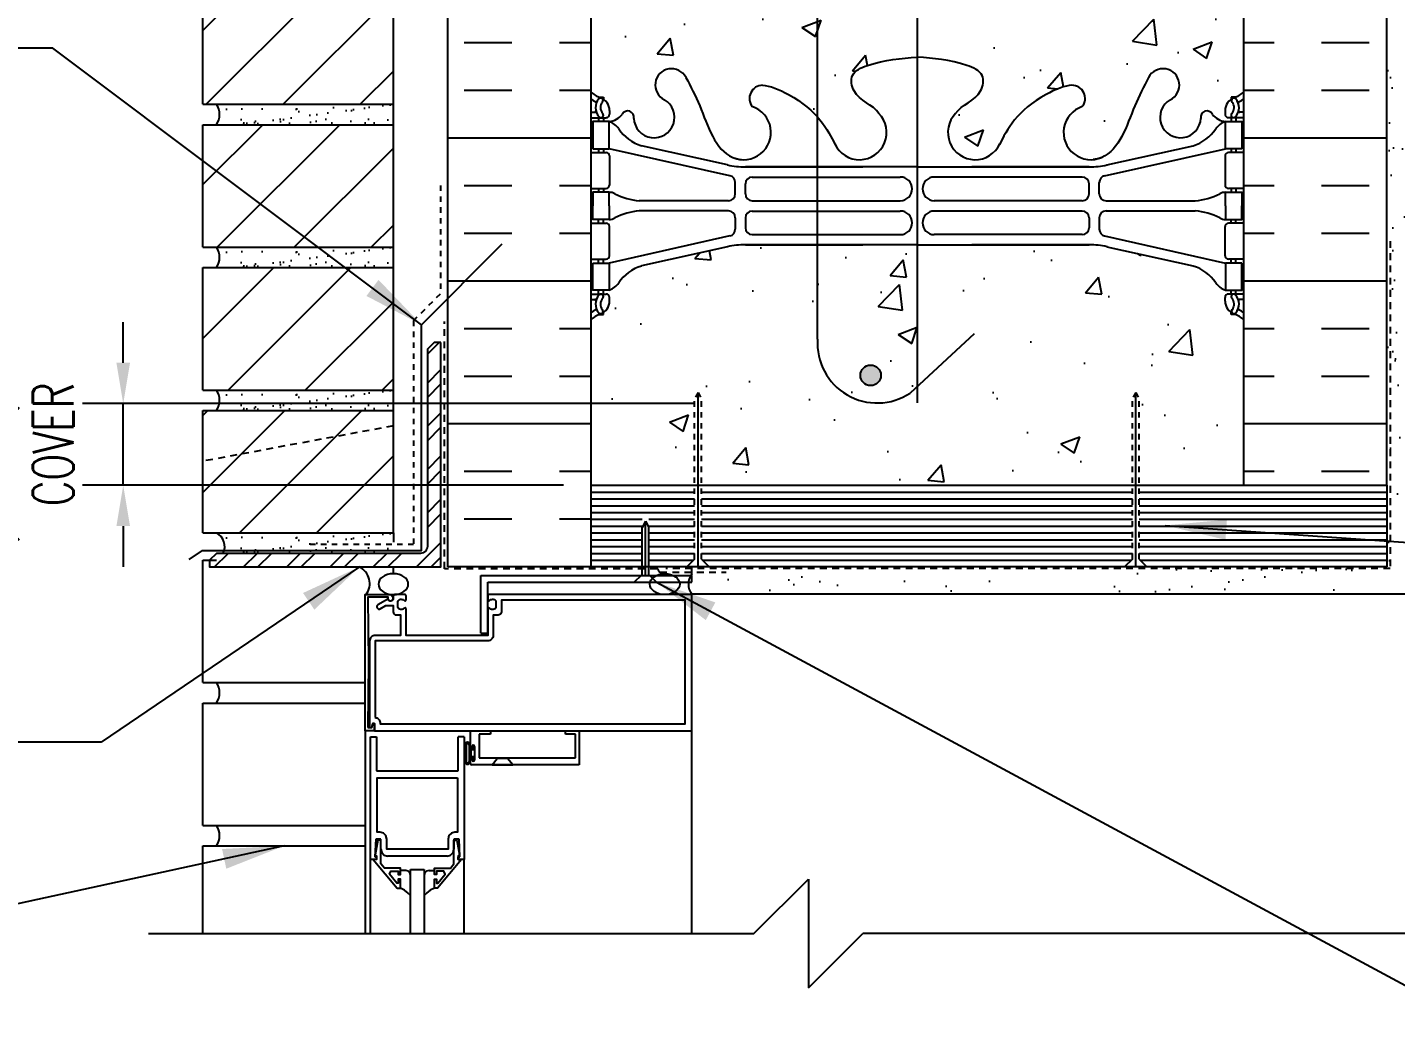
# Model space of a CAD drawing. Header units: inches. Extents: x 14 to 153, y 77 to 161.
# Drawn here: x 109.23 to 134.36, y 130.53 to 149.03 of the extents above; entities that cross this region are included whole.
import ezdxf

# ---------------------------------------------------------------- set-up
doc = ezdxf.new("R2010")
doc.units = ezdxf.units.IN
doc.header["$LTSCALE"] = 0.5
doc.header["$MEASUREMENT"] = 0
doc.linetypes.add('DASHED2', pattern=[0.375, 0.25, -0.125])
doc.linetypes.add('HIDDEN2', pattern=[0.1875, 0.125, -0.0625])
for name, color, linetype in [('HATCH', 12, 'Continuous'), ('Hidden2', 12, 'HIDDEN2'), ('LINE18', 9, 'Continuous'), ('line25', 2, 'Continuous'), ('LINE50', 5, 'Continuous'), ('LINE65', 3, 'Continuous'), ('LINE9', 9, 'Continuous'), ('TEXT', 4, 'Continuous'), ('Web_Edge', 9, 'Continuous')]:
    doc.layers.add(name, color=color, linetype=linetype)
doc.styles.add('DIM', font='romans.shx', dxfattribs={"width": 0.7})
doc.dimstyles.new('ext_12', dxfattribs={"dimscale": 12, "dimtxt": 0.09375, "dimasz": 0.09375, "dimexe": 0.09375, "dimexo": 0.0625, "dimgap": 0.0625, "dimtad": 1, "dimdec": 1, "dimzin": 2, "dimdsep": 46, "dimlunit": 4, "dimtxsty": 'DIM', "dimcen": 0.09, "dimdle": 0.09375, "dimclrt": 4, "dimadec": 0, "dimazin": 0, "dimtfac": 1, "dimtdec": 1, "dimtmove": 1, "dimatfit": 3, "dimfxl": 1, "dimfrac": 2, "dimtolj": 1, "dimtzin": 0, "dimarcsym": 0})
doc.dimstyles.new('ext_8', dxfattribs={"dimscale": 8, "dimtxt": 0.09375, "dimasz": 0.09375, "dimexe": 0.09375, "dimexo": 0.0625, "dimgap": 0.0625, "dimtad": 1, "dimdec": 1, "dimzin": 3, "dimdsep": 46, "dimlunit": 4, "dimtxsty": 'DIM', "dimcen": 0.09, "dimdle": 0.09375, "dimclrt": 4, "dimadec": 0, "dimazin": 0, "dimtfac": 1, "dimtdec": 1, "dimtmove": 2, "dimatfit": 3, "dimfxl": 1, "dimfrac": 2, "dimtolj": 1, "dimtzin": 0, "dimarcsym": 0})
pattern_1 = [(45, (-4.3378, -38.5258), (-0.707107, 0.707107), [])]

# ---------------------------------------------------------------- blocks, each defined once
blk = doc.blocks.new('*D3')
at = {"layer": 'Defpoints', "color": 0, "transparency": 16777216}
for p in [(110.987, 142.119), (121.96, 142.119), (119.574, 140.619)]:
    blk.add_point(p, dxfattribs=at)
at = {"layer": 'TEXT', "color": 0, "lineweight": -2, "transparency": 16777216}
for p, q in [((110.987, 142.869), (110.987, 143.619)), ((121.46, 142.119), (110.237, 142.119)), ((110.987, 140.619), (110.987, 142.119)), ((119.074, 140.619), (110.237, 140.619)), ((110.987, 139.869), (110.987, 139.119))]:
    blk.add_line(p, q, dxfattribs=at)
at = {"layer": 'TEXT', "color": 0, "transparency": 16777216}
for points in [[(110.862, 142.869), (111.112, 142.869), (110.987, 142.119)], [(110.862, 139.869), (111.112, 139.869), (110.987, 140.619)]]:
    blk.add_solid(points, dxfattribs=at)
at = {"layer": 'TEXT', "color": 4, "transparency": 16777216, "insert": (108.449, 141.369), "char_height": 0.75, "attachment_point": 5, "rotation": 90, "style": 'DIM'}
blk.add_mtext('\\A1;1 1/2" \\P (38mm)MIN. \\PCOVER', dxfattribs=at)

msp = doc.modelspace()

# ---------------------------------------------------------------- hatches: boundary and pattern name
at = {"layer": 'HATCH'}
h = msp.add_hatch(dxfattribs=at)
h.set_pattern_fill('AR-CONC', color=256, scale=0.5)
h.paths.add_polyline_path([(131.574, 158.84), (124.574, 158.84), (123.574, 157.84), (123.574, 159.84), (122.574, 158.84), (119.574, 158.84), (119.574, 156.042, 0.088416), (119.72, 155.944), (119.81, 155.944), (119.81, 155.902, -0.249069), (119.92, 155.695), (119.92, 155.628, -0.414214), (119.857, 155.565), (119.81, 155.565), (119.81, 155.495), (119.915, 155.495, -0.168672), (120.101, 155.346, 0.17445), (120.508, 155.05), (122.089, 154.697, 0.054974), (122.416, 154.661), (125.574, 154.661), (128.732, 154.661, 0.054974), (129.058, 154.697), (130.639, 155.05, 0.17445), (131.047, 155.346, -0.168672), (131.233, 155.495), (131.338, 155.495), (131.338, 155.565), (131.29, 155.565, -0.414214), (131.228, 155.628), (131.228, 155.695, -0.249069), (131.338, 155.902), (131.338, 155.944), (131.428, 155.944, 0.088416), (131.574, 156.042)])
edge = h.paths.add_edge_path()
edge.add_arc((131.228, 151.488), 0.5, 46.2109, 66.4218)
edge.add_line((131.428, 151.946), (131.338, 151.946))
edge.add_line((131.338, 151.946), (131.338, 151.988))
edge.add_arc((131.478, 152.195), 0.25, 180, 235.9442, ccw=False)
edge.add_line((131.228, 152.195), (131.228, 152.263))
edge.add_arc((131.29, 152.263), 0.0625, 90, 180, ccw=False)
edge.add_line((131.29, 152.325), (131.338, 152.325))
edge.add_line((131.338, 152.325), (131.338, 152.395))
edge.add_line((131.338, 152.395), (131.233, 152.395))
edge.add_arc((131.27, 152.046), 0.352, 96.1291, 141.5331)
edge.add_arc((130.893, 152.314), 0.113, 167.8156, 334.0569, ccw=False)
edge.add_arc((130.408, 152.319), 0.375, 2.9237, 239.8675)
edge.add_arc((130.088, 151.725), 0.3, -152.403, 63.9425, ccw=False)
edge.add_spline(control_points=[(129.822, 151.586), (129.736, 151.753), (129.483, 152.243), (129.288, 152.924), (128.963, 153.054)], knot_values=[0, 0, 0, 0, 0.579211, 1.703896, 1.703896, 1.703896, 1.703896], degree=3, periodic=0)
edge.add_spline(control_points=[(128.963, 153.054), (128.913, 153.074), (128.859, 153.087), (128.802, 153.095)], knot_values=[1.703896, 1.703896, 1.703896, 1.703896, 1.875321, 1.875321, 1.875321, 1.875321], degree=3, periodic=0)
edge.add_arc((128.761, 152.597), 0.5, 85.2926, 251.7937)
edge.add_arc((128.415, 151.972), 0.242, -90, 38.2327, ccw=False)
edge.add_spline(control_points=[(128.415, 151.73), (128.294, 151.728), (127.474, 152.08), (127.229, 152.527), (127.09, 152.807)], knot_values=[0.038125, 0.038125, 0.038125, 0.038125, 0.320663, 1.237398, 1.237398, 1.237398, 1.237398], degree=3, periodic=0)
edge.add_arc((126.636, 152.597), 0.5, 24.819, 224.1875)
edge.add_spline(control_points=[(126.278, 152.248), (126.385, 152.085), (126.745, 151.995), (126.822, 151.499), (126.274, 151.263), (125.87, 151.235), (125.574, 151.214)], knot_values=[0.229407, 0.229407, 0.229407, 0.229407, 0.844432, 1.128849, 1.464331, 2.389004, 2.389004, 2.389004, 2.389004], degree=3, periodic=0)
edge.add_spline(control_points=[(125.574, 151.214), (125.277, 151.235), (124.873, 151.263), (124.325, 151.499), (124.402, 151.995), (124.762, 152.085), (124.87, 152.248)], knot_values=[0.229407, 0.229407, 0.229407, 0.229407, 1.15408, 1.489562, 1.773979, 2.389004, 2.389004, 2.389004, 2.389004], degree=3, periodic=0)
edge.add_arc((124.511, 152.597), 0.5, 315.8125, 515.181)
edge.add_spline(control_points=[(124.057, 152.807), (123.918, 152.527), (123.673, 152.08), (122.853, 151.728), (122.732, 151.73)], knot_values=[0.038125, 0.038125, 0.038125, 0.038125, 0.95486, 1.237398, 1.237398, 1.237398, 1.237398], degree=3, periodic=0)
edge.add_arc((122.732, 151.972), 0.242, 141.7673, 270, ccw=False)
edge.add_arc((122.386, 152.597), 0.5, 288.2063, 454.7074)
edge.add_spline(control_points=[(122.345, 153.095), (122.288, 153.087), (122.234, 153.074), (122.184, 153.054)], knot_values=[1.703896, 1.703896, 1.703896, 1.703896, 1.875321, 1.875321, 1.875321, 1.875321], degree=3, periodic=0)
edge.add_spline(control_points=[(122.184, 153.054), (121.859, 152.924), (121.664, 152.243), (121.411, 151.753), (121.325, 151.586)], knot_values=[0, 0, 0, 0, 1.124685, 1.703896, 1.703896, 1.703896, 1.703896], degree=3, periodic=0)
edge.add_arc((121.06, 151.725), 0.3, 116.0575, 333.0258, ccw=False)
edge.add_arc((120.74, 152.319), 0.375, 300.1325, 537.0763)
edge.add_arc((120.254, 152.314), 0.113, -154.0569, 12.1844, ccw=False)
edge.add_arc((119.877, 152.046), 0.352, 38.4669, 83.8709)
edge.add_line((119.915, 152.395), (119.81, 152.395))
edge.add_line((119.81, 152.395), (119.81, 152.325))
edge.add_line((119.81, 152.325), (119.857, 152.325))
edge.add_arc((119.857, 152.263), 0.0625, 0, 90, ccw=False)
edge.add_line((119.92, 152.263), (119.92, 152.195))
edge.add_arc((119.67, 152.195), 0.25, 304.0558, 360, ccw=False)
edge.add_line((119.81, 151.988), (119.81, 151.946))
edge.add_line((119.81, 151.946), (119.72, 151.946))
edge.add_arc((119.92, 151.488), 0.5, 113.5782, 133.7891)
edge.add_line((119.574, 151.849), (119.574, 149.849))
edge.add_line((119.574, 149.849), (119.574, 147.849))
edge.add_arc((119.92, 148.21), 0.5, 226.2109, 246.4218)
edge.add_line((119.72, 147.752), (119.81, 147.752))
edge.add_line((119.81, 147.752), (119.81, 147.71))
edge.add_arc((119.67, 147.503), 0.25, 0, 55.9442, ccw=False)
edge.add_line((119.92, 147.503), (119.92, 147.436))
edge.add_arc((119.857, 147.436), 0.0625, -90, 0, ccw=False)
edge.add_line((119.857, 147.373), (119.81, 147.373))
edge.add_line((119.81, 147.373), (119.81, 147.303))
edge.add_line((119.81, 147.303), (119.915, 147.303))
edge.add_arc((119.877, 147.653), 0.352, 276.1291, 321.5331)
edge.add_arc((120.254, 147.384), 0.113, -12.1844, 154.0569, ccw=False)
edge.add_arc((120.74, 147.379), 0.375, 182.9237, 419.8675)
edge.add_arc((121.06, 147.973), 0.3, 27.597, 243.9425, ccw=False)
edge.add_spline(control_points=[(121.325, 148.112), (121.411, 147.945), (121.664, 147.455), (121.859, 146.774), (122.184, 146.644)], knot_values=[0, 0, 0, 0, 0.579211, 1.703896, 1.703896, 1.703896, 1.703896], degree=3, periodic=0)
edge.add_spline(control_points=[(122.184, 146.644), (122.234, 146.624), (122.288, 146.612), (122.345, 146.603)], knot_values=[1.703896, 1.703896, 1.703896, 1.703896, 1.875321, 1.875321, 1.875321, 1.875321], degree=3, periodic=0)
edge.add_arc((122.386, 147.101), 0.5, 265.2926, 431.7937)
edge.add_arc((122.732, 147.726), 0.242, 90, 218.2327, ccw=False)
edge.add_spline(control_points=[(122.732, 147.968), (122.853, 147.97), (123.673, 147.619), (123.918, 147.172), (124.057, 146.892)], knot_values=[0.038125, 0.038125, 0.038125, 0.038125, 0.320663, 1.237398, 1.237398, 1.237398, 1.237398], degree=3, periodic=0)
edge.add_arc((124.511, 147.101), 0.5, 204.819, 404.1875)
edge.add_spline(control_points=[(124.87, 147.45), (124.762, 147.613), (124.402, 147.704), (124.325, 148.199), (124.873, 148.435), (125.277, 148.463), (125.574, 148.484)], knot_values=[0.229407, 0.229407, 0.229407, 0.229407, 0.844432, 1.128849, 1.464331, 2.389004, 2.389004, 2.389004, 2.389004], degree=3, periodic=0)
edge.add_spline(control_points=[(125.574, 148.484), (125.87, 148.463), (126.274, 148.435), (126.822, 148.199), (126.745, 147.704), (126.385, 147.613), (126.278, 147.45)], knot_values=[0.229407, 0.229407, 0.229407, 0.229407, 1.15408, 1.489562, 1.773979, 2.389004, 2.389004, 2.389004, 2.389004], degree=3, periodic=0)
edge.add_arc((126.636, 147.101), 0.5, 135.8125, 335.181)
edge.add_spline(control_points=[(127.09, 146.892), (127.229, 147.172), (127.474, 147.619), (128.294, 147.97), (128.415, 147.968)], knot_values=[0.038125, 0.038125, 0.038125, 0.038125, 0.95486, 1.237398, 1.237398, 1.237398, 1.237398], degree=3, periodic=0)
edge.add_arc((128.415, 147.726), 0.242, -38.2327, 90, ccw=False)
edge.add_arc((128.761, 147.101), 0.5, 108.2063, 274.7074)
edge.add_spline(control_points=[(128.802, 146.603), (128.859, 146.612), (128.913, 146.624), (128.963, 146.644)], knot_values=[1.703896, 1.703896, 1.703896, 1.703896, 1.875321, 1.875321, 1.875321, 1.875321], degree=3, periodic=0)
edge.add_spline(control_points=[(128.963, 146.644), (129.288, 146.774), (129.483, 147.455), (129.736, 147.945), (129.822, 148.112)], knot_values=[0, 0, 0, 0, 1.124685, 1.703896, 1.703896, 1.703896, 1.703896], degree=3, periodic=0)
edge.add_arc((130.088, 147.973), 0.3, -63.9425, 153.0258, ccw=False)
edge.add_arc((130.408, 147.379), 0.375, 120.1325, 357.0763)
edge.add_arc((130.893, 147.384), 0.113, 25.9431, 192.1844, ccw=False)
edge.add_arc((131.27, 147.653), 0.352, 218.4669, 263.8709)
edge.add_line((131.233, 147.303), (131.338, 147.303))
edge.add_line((131.338, 147.303), (131.338, 147.373))
edge.add_line((131.338, 147.373), (131.29, 147.373))
edge.add_arc((131.29, 147.436), 0.0625, 180, 270, ccw=False)
edge.add_line((131.228, 147.436), (131.228, 147.503))
edge.add_arc((131.478, 147.503), 0.25, 124.0558, 180, ccw=False)
edge.add_line((131.338, 147.71), (131.338, 147.752))
edge.add_line((131.338, 147.752), (131.428, 147.752))
edge.add_arc((131.228, 148.21), 0.5, 293.5782, 313.7891)
edge.add_line((131.574, 147.849), (131.574, 149.849))
edge.add_line((131.574, 149.849), (131.574, 151.849))
h = msp.add_hatch(dxfattribs=at)
h.set_pattern_fill('AR-SAND', color=256, scale=0.5, style=0)
h.set_pattern_definition([(37.5, (-2701.656, -346.9386), (-0.03149668, 0.96341188), [0, -0.76, 0, -0.85, 0, -0.8125]), (7.5, (-2701.656, -346.9386), (0.88488835, 1.41107303), [0, -0.41, 0, -0.685, 0, -0.2625]), (327.5, (-2702.271, -346.9386), (1.55707093, 0.00282953), [0, -0.25, 0, -0.9, 0, -1.175]), (317.5, (-2702.271, -346.9386), (1.5030633, 0.4388378), [0, -0.125, 0, -0.59, 0, -0.675])])
h.paths.add_polyline_path([(134.699, 145.906), (134.199, 145.906), (134.199, 140.607), (134.699, 140.607)])
h.paths.add_polyline_path([(134.199, 145.906), (134.699, 145.906), (134.699, 150.143), (134.199, 150.143), (134.199, 149.849)])
h.paths.add_polyline_path([(134.199, 150.143), (134.699, 150.143), (134.699, 158.84), (134.199, 158.84)])
h = msp.add_hatch(dxfattribs=at)
h.set_pattern_fill('ANSI31', color=256, scale=8, style=0)
h.set_pattern_definition(pattern_1)
h.paths.add_polyline_path([(115.949, 147.619), (115.949, 149.869), (112.449, 149.869), (112.449, 147.619)])
h = msp.add_hatch(dxfattribs=at)
h.set_pattern_fill('INSUL', color=256, scale=7, style=0)
h.paths.add_polyline_path([(119.574, 149.849), (119.324, 149.849), (118.886, 149.849), (118.886, 149.349), (117.386, 149.349), (117.386, 149.849), (116.949, 149.849), (116.949, 139.119), (119.574, 139.119)])
h.paths.add_polyline_path([(134.199, 149.849), (133.761, 149.849), (133.761, 149.349), (132.261, 149.349), (132.261, 149.849), (131.574, 149.849), (131.574, 140.619), (134.199, 140.619)])
h = msp.add_hatch(dxfattribs=at)
h.set_pattern_fill('AR-SAND', color=256, scale=0.25, style=0)
h.set_pattern_definition([(37.5, (-4.3378, -33.27575), (-0.01574834, 0.48170594), [0, -0.38, 0, -0.425, 0, -0.40625]), (7.5, (-4.3378, -33.27575), (0.4424442, 0.7055365), [0, -0.205, 0, -0.3425, 0, -0.13125]), (327.5, (-4.6453, -33.27575), (0.7785355, 0.0014148), [0, -0.125, 0, -0.45, 0, -0.5875]), (317.5, (-4.6453, -33.27575), (0.7515317, 0.2194189), [0, -0.0625, 0, -0.295, 0, -0.3375])])
h.paths.add_polyline_path([(115.949, 147.619), (112.699, 147.619, -0.318233), (112.699, 147.244), (115.949, 147.244)])
h = msp.add_hatch(dxfattribs=at)
h.set_pattern_fill('ANSI31', color=256, scale=8, style=0)
h.set_pattern_definition(pattern_1)
h.paths.add_polyline_path([(115.949, 144.994), (115.949, 147.244), (112.449, 147.244), (112.449, 144.994)])
h = msp.add_hatch(dxfattribs=at)
h.set_pattern_fill('AR-CONC', color=256, scale=0.5)
h.paths.add_polyline_path([(131.574, 143.657, 0.088416), (131.428, 143.754), (131.338, 143.754), (131.338, 143.796, -0.249069), (131.228, 144.003), (131.228, 144.071, -0.414214), (131.29, 144.133), (131.338, 144.133), (131.338, 144.203), (131.233, 144.203, -0.155529), (131.057, 144.337, 0.180914), (130.639, 144.648), (129.058, 145.001, 0.054974), (128.732, 145.037), (125.574, 145.037), (122.416, 145.037, 0.054974), (122.089, 145.001), (120.508, 144.648, 0.180914), (120.09, 144.337, -0.155529), (119.915, 144.203), (119.81, 144.203), (119.81, 144.133), (119.857, 144.133, -0.414214), (119.92, 144.071), (119.92, 144.003, -0.249069), (119.81, 143.796), (119.81, 143.754), (119.72, 143.754, 0.088416), (119.574, 143.657), (119.574, 140.619), (121.484, 140.619), (121.484, 142.206), (121.547, 142.326), (121.609, 142.206), (121.609, 140.619), (129.525, 140.619), (129.525, 142.206), (129.587, 142.326), (129.65, 142.206), (129.65, 140.619), (131.574, 140.619)])
h = msp.add_hatch(dxfattribs=at)
h.set_pattern_fill('AR-SAND', color=256, scale=0.25, style=0)
h.set_pattern_definition([(37.5, (-4.3378, -35.90075), (-0.01574834, 0.48170594), [0, -0.38, 0, -0.425, 0, -0.40625]), (7.5, (-4.3378, -35.90075), (0.4424442, 0.7055365), [0, -0.205, 0, -0.3425, 0, -0.13125]), (327.5, (-4.6453, -35.90075), (0.7785355, 0.0014148), [0, -0.125, 0, -0.45, 0, -0.5875]), (317.5, (-4.6453, -35.90075), (0.7515317, 0.2194189), [0, -0.0625, 0, -0.295, 0, -0.3375])])
h.paths.add_polyline_path([(115.949, 144.994), (112.699, 144.994, -0.318233), (112.699, 144.619), (115.949, 144.619)])
h = msp.add_hatch(dxfattribs=at)
h.set_pattern_fill('ANSI31', color=256, scale=8, style=0)
h.set_pattern_definition(pattern_1)
h.paths.add_polyline_path([(112.449, 142.369), (115.949, 142.369), (115.949, 144.619), (112.449, 144.619)])
h = msp.add_hatch(dxfattribs=at)
h.set_pattern_fill('ANSI32', color=256, scale=1.5, style=0)
h.set_pattern_definition([(45, (202.1831, -15.31416), (-0.3977476, 0.3977476), []), (45, (202.44825, -15.31416), (-0.3977476, 0.3977476), [])])
h.paths.add_polyline_path([(116.824, 139.119), (116.824, 143.244), (116.699, 143.244), (116.574, 143.119), (116.574, 139.494, -0.414214), (116.449, 139.369), (112.699, 139.369), (112.574, 139.244), (112.574, 139.119)])
h = msp.add_hatch(dxfattribs=at)
h.set_pattern_fill('AR-SAND', color=256, scale=0.25, style=0)
h.set_pattern_definition([(37.5, (-4.3378, -38.52575), (-0.01574834, 0.48170594), [0, -0.38, 0, -0.425, 0, -0.40625]), (7.5, (-4.3378, -38.52575), (0.4424442, 0.7055365), [0, -0.205, 0, -0.3425, 0, -0.13125]), (327.5, (-4.6453, -38.52575), (0.7785355, 0.0014148), [0, -0.125, 0, -0.45, 0, -0.5875]), (317.5, (-4.6453, -38.52575), (0.7515317, 0.2194189), [0, -0.0625, 0, -0.295, 0, -0.3375])])
h.paths.add_polyline_path([(115.949, 141.994), (115.949, 142.369), (112.699, 142.369, -0.318233), (112.699, 141.994)])
h = msp.add_hatch(dxfattribs=at)
h.set_pattern_fill('ANSI31', color=256, scale=8, style=0)
h.set_pattern_definition(pattern_1)
h.paths.add_polyline_path([(112.449, 141.062), (115.949, 141.71), (115.949, 141.994), (112.449, 141.994)])
h = msp.add_hatch(dxfattribs=at)
h.set_pattern_fill('ANSI31', color=256, scale=8, style=0)
h.set_pattern_definition(pattern_1)
h.paths.add_polyline_path([(112.449, 141.062), (112.449, 139.744), (115.949, 139.744), (115.949, 141.71)])
h = msp.add_hatch(dxfattribs=at)
h.set_pattern_fill('AR-SAND', color=256, scale=0.5, style=0)
h.set_pattern_definition([(37.5, (65.2453, -20.0192), (-0.0314967, 0.963412), [0, -0.76, 0, -0.85, 0, -0.8125]), (7.5, (65.2453, -20.0192), (0.884888, 1.411073), [0, -0.41, 0, -0.685, 0, -0.2625]), (327.5, (64.6303, -20.0192), (1.557071, 0.0028295), [0, -0.25, 0, -0.9, 0, -1.175]), (317.5, (64.6303, -20.0192), (1.503063, 0.438838), [0, -0.125, 0, -0.59, 0, -0.675])])
h.paths.add_polyline_path([(129.282, 139.119, 0.214364), (129.145, 138.883), (129.145, 138.619), (134.699, 138.619), (134.699, 140.607), (134.199, 140.607), (134.199, 139.119)])
h = msp.add_hatch(dxfattribs=at)
h.set_pattern_fill('AR-SAND', color=256, scale=0.25, style=0)
h.set_pattern_definition([(37.5, (-4.3378, -41.15075), (-0.01574834, 0.48170594), [0, -0.38, 0, -0.425, 0, -0.40625]), (7.5, (-4.3378, -41.15075), (0.4424442, 0.7055365), [0, -0.205, 0, -0.3425, 0, -0.13125]), (327.5, (-4.6453, -41.15075), (0.7785355, 0.0014148), [0, -0.125, 0, -0.45, 0, -0.5875]), (317.5, (-4.6453, -41.15075), (0.7515317, 0.2194189), [0, -0.0625, 0, -0.295, 0, -0.3375])])
h.paths.add_polyline_path([(115.949, 139.744), (112.699, 139.744, -0.318233), (112.699, 139.369), (115.949, 139.369)])
h = msp.add_hatch(dxfattribs=at)
h.set_pattern_fill('AR-SAND', color=256, scale=0.5, style=0)
h.set_pattern_definition([(37.5, (19.5715, 1.9485), (-0.0314967, 0.963412), [0, -0.76, 0, -0.85, 0, -0.8125]), (7.5, (19.5715, 1.9485), (0.884888, 1.411073), [0, -0.41, 0, -0.685, 0, -0.2625]), (327.5, (18.9565, 1.9485), (1.557071, 0.0028295), [0, -0.25, 0, -0.9, 0, -1.175]), (317.5, (18.9565, 1.9485), (1.503063, 0.438838), [0, -0.125, 0, -0.59, 0, -0.675])])
h.paths.add_polyline_path([(121.419, 138.974, 0.312801), (121.427, 138.619), (123.722, 138.619), (123.722, 138.974)])
h = msp.add_hatch(dxfattribs=at)
h.set_pattern_fill('AR-SAND', color=256, scale=0.5, style=0)
h.set_pattern_definition([(37.5, (36.94706, 8.5394), (-0.0314967, 0.963412), [0, -0.76, 0, -0.85, 0, -0.8125]), (7.5, (36.947, 8.5394), (0.884888, 1.411073), [0, -0.41, 0, -0.685, 0, -0.2625]), (327.5, (36.33206, 8.5394), (1.557071, 0.0028295), [0, -0.25, 0, -0.9, 0, -1.175]), (317.5, (36.332, 8.5394), (1.503063, 0.438838), [0, -0.125, 0, -0.59, 0, -0.675])])
h.paths.add_polyline_path([(126.992, 138.619), (126.992, 138.974), (123.419, 138.974, 0.312801), (123.427, 138.619)])
at = {"layer": 'LINE65'}
msp.add_hatch(color=256, dxfattribs=at).paths.add_polyline_path([(124.904, 142.639, 1), (124.529, 142.639, 1)])

# ---------------------------------------------------------------- linework, layer by layer
at = {"layer": 'HATCH', "color": 6, "linetype": 'DASHED2'}
for p, q in [((116.886, 139.087), (116.886, 143.627)), ((120.79, 139.087), (116.886, 139.087)), ((120.82, 139.054), (120.82, 139.057)), ((120.85, 139.024), (122.06, 139.024))]:
    msp.add_line(p, q, dxfattribs=at)
at = {"layer": 'HATCH'}
for p, q in [((121.547, 139.119), (121.547, 142.326)), ((129.587, 139.119), (129.587, 142.326)), ((119.574, 140.494), (121.484, 140.494)), ((119.574, 140.369), (121.484, 140.369)), ((121.609, 140.494), (129.525, 140.494)), ((121.609, 140.369), (129.525, 140.369)), ((129.65, 140.494), (134.199, 140.494)), ((129.65, 140.369), (134.199, 140.369)), ((119.574, 140.244), (121.484, 140.244)), ((119.574, 140.119), (121.484, 140.119)), ((121.609, 140.244), (129.525, 140.244)), ((121.609, 140.119), (129.525, 140.119)), ((129.65, 140.244), (134.199, 140.244)), ((129.65, 140.119), (134.199, 140.119)), ((119.574, 139.994), (120.517, 139.994)), ((120.58, 138.963), (120.58, 139.963)), ((120.642, 139.994), (121.484, 139.994)), ((121.609, 139.994), (129.525, 139.994)), ((129.65, 139.994), (134.199, 139.994)), ((119.574, 139.744), (120.517, 139.744)), ((119.574, 139.619), (120.517, 139.619)), ((120.642, 139.744), (121.484, 139.744)), ((120.642, 139.619), (121.484, 139.619)), ((121.609, 139.744), (129.525, 139.744)), ((121.609, 139.619), (129.525, 139.619)), ((129.65, 139.744), (134.199, 139.744)), ((129.65, 139.619), (134.199, 139.619)), ((119.574, 139.494), (120.517, 139.494)), ((119.574, 139.369), (120.517, 139.369)), ((120.642, 139.494), (121.484, 139.494)), ((120.642, 139.369), (121.484, 139.369)), ((121.609, 139.494), (129.525, 139.494)), ((121.609, 139.369), (129.525, 139.369)), ((129.65, 139.494), (134.199, 139.494)), ((129.65, 139.369), (134.199, 139.369)), ((119.574, 139.244), (120.517, 139.244)), ((120.642, 139.244), (121.465, 139.244)), ((121.628, 139.244), (129.506, 139.244)), ((129.668, 139.244), (134.199, 139.244))]:
    msp.add_line(p, q, dxfattribs=at)
at = {"layer": 'HATCH', "color": 12}
for p, q in [((115.433, 136.111), (115.433, 132.384)), ((121.433, 132.384), (121.433, 136.111)), ((115.529, 132.384), (115.529, 133.746)), ((117.253, 132.384), (117.253, 133.746))]:
    msp.add_line(p, q, dxfattribs=at)
at = {"layer": 'HATCH', "color": 12, "linetype": 'Continuous'}
for p, q in [((116.177, 133.542), (116.079, 133.542)), ((116.222, 133.53), (116.177, 133.542)), ((116.222, 133.53), (116.177, 133.542)), ((116.254, 133.498), (116.222, 133.53)), ((116.254, 133.498), (116.222, 133.53)), ((116.266, 133.453), (116.254, 133.498)), ((116.266, 133.453), (116.254, 133.498)), ((116.528, 133.498), (116.516, 133.453)), ((116.528, 133.498), (116.516, 133.453)), ((116.56, 133.53), (116.528, 133.498)), ((116.56, 133.53), (116.528, 133.498)), ((116.605, 133.542), (116.56, 133.53)), ((116.605, 133.542), (116.56, 133.53)), ((116.605, 133.542), (116.704, 133.542)), ((116.156, 133.18), (116.078, 133.216)), ((116.156, 133.18), (116.078, 133.216)), ((116.704, 133.216), (116.626, 133.18)), ((116.704, 133.216), (116.626, 133.18)), ((116.266, 133.082), (116.156, 133.18)), ((116.22, 133.123), (116.156, 133.18)), ((116.626, 133.18), (116.516, 133.083)), ((116.626, 133.18), (116.561, 133.123))]:
    msp.add_line(p, q, dxfattribs=at)
at = {"layer": 'HATCH', "color": 6, "linetype": 'DASHED2'}
msp.add_lwpolyline([(134.261, 145.107), (134.261, 139.088), (120.955, 139.088)], dxfattribs=at)
for centre, start, end in [((120.79, 139.057), 0, 90), ((120.85, 139.054), 180, 270)]:
    msp.add_arc(centre, 0.03, start, end, dxfattribs=at)
at = {"layer": 'HATCH'}
for centre in [(112.434, 136.807), (112.434, 134.182)]:
    msp.add_arc(centre, 0.324, 324.6944, 35.3056, dxfattribs=at)
at = {"layer": 'Hidden2'}
for p, q in [((116.813, 146.126), (116.813, 144.137)), ((116.319, 143.643), (116.813, 144.137)), ((116.319, 143.643), (116.319, 139.529)), ((116.319, 139.529), (114.319, 139.529))]:
    msp.add_line(p, q, dxfattribs=at)
at = {"layer": 'LINE18', "linetype": 'HIDDEN2'}
for p, q in [((121.547, 142.326), (121.484, 142.206)), ((121.547, 142.326), (121.609, 142.206)), ((129.587, 142.326), (129.525, 142.206)), ((129.587, 142.326), (129.65, 142.206)), ((121.484, 139.263), (121.484, 142.206)), ((121.609, 139.263), (121.609, 142.206)), ((129.525, 139.263), (129.525, 142.206)), ((129.65, 139.263), (129.65, 142.206))]:
    msp.add_line(p, q, dxfattribs=at)
at = {"layer": 'LINE18'}
for p, q in [((120.58, 139.963), (120.517, 139.844)), ((120.517, 138.963), (120.517, 139.844)), ((120.58, 139.963), (120.642, 139.844)), ((120.642, 138.963), (120.642, 139.844)), ((115.949, 139.744), (115.949, 139.574)), ((121.484, 139.263), (121.34, 139.119)), ((121.609, 139.263), (121.753, 139.119)), ((129.525, 139.263), (129.381, 139.119)), ((129.65, 139.263), (129.793, 139.119)), ((121.433, 138.994), (121.433, 139.119)), ((117.558, 137.901), (117.558, 138.963)), ((117.558, 138.963), (121.433, 138.963)), ((117.683, 137.901), (117.683, 138.838)), ((117.683, 138.838), (121.433, 138.838)), ((120.499, 138.963), (120.374, 138.838)), ((120.661, 138.963), (120.786, 138.838)), ((121.433, 138.838), (121.433, 138.963)), ((117.558, 137.901), (117.683, 137.901)), ((115.529, 133.746), (115.529, 135.996)), ((115.529, 135.996), (115.641, 135.996)), ((115.641, 135.996), (115.641, 135.371)), ((117.141, 135.371), (117.141, 135.996)), ((117.253, 135.996), (117.141, 135.996)), ((117.253, 135.996), (117.253, 133.746)), ((117.36, 136.111), (117.735, 136.104)), ((117.36, 136.111), (117.36, 135.803)), ((117.526, 136.049), (117.526, 135.611)), ((117.735, 136.049), (117.526, 136.049)), ((117.735, 136.104), (117.735, 136.049)), ((119.11, 136.107), (119.36, 136.111)), ((119.11, 136.049), (119.11, 136.107)), ((119.298, 136.049), (119.11, 136.049)), ((119.298, 135.611), (119.298, 136.049)), ((119.36, 136.111), (119.36, 135.486)), ((117.267, 135.852), (117.267, 135.54)), ((117.287, 135.852), (117.287, 135.54)), ((117.341, 135.852), (117.341, 135.54)), ((117.361, 135.852), (117.361, 135.54)), ((117.42, 135.773), (117.361, 135.773)), ((117.435, 135.758), (117.379, 135.758)), ((117.379, 135.634), (117.379, 135.758)), ((117.394, 135.803), (117.394, 135.821)), ((117.42, 135.773), (117.42, 135.831)), ((117.435, 135.831), (117.42, 135.831)), ((117.435, 135.758), (117.435, 135.831)), ((117.44, 135.821), (117.44, 135.571)), ((117.36, 135.589), (117.36, 135.517)), ((117.361, 135.619), (117.42, 135.619)), ((117.379, 135.634), (117.435, 135.634)), ((119.36, 135.486), (117.391, 135.486)), ((117.394, 135.571), (117.394, 135.589)), ((117.42, 135.561), (117.42, 135.619)), ((117.42, 135.561), (117.435, 135.561)), ((117.435, 135.561), (117.435, 135.634)), ((117.526, 135.611), (119.298, 135.611)), ((117.762, 135.485), (117.859, 135.598)), ((117.762, 135.485), (118.147, 135.485)), ((118.049, 135.598), (117.859, 135.598)), ((118.147, 135.485), (118.049, 135.598)), ((115.641, 135.371), (117.141, 135.371)), ((115.625, 134.12), (115.609, 133.796)), ((115.719, 134.12), (115.625, 134.12)), ((115.719, 133.933), (115.719, 134.12)), ((117.063, 134.12), (117.063, 133.933)), ((117.157, 134.12), (117.063, 134.12)), ((117.173, 133.796), (117.157, 134.12)), ((115.641, 133.746), (115.529, 133.746)), ((115.609, 133.796), (115.641, 133.796)), ((115.641, 133.796), (115.641, 133.746)), ((115.719, 133.933), (115.736, 133.87)), ((115.736, 133.87), (115.781, 133.825)), ((115.781, 133.825), (115.844, 133.808)), ((116.938, 133.808), (115.844, 133.808)), ((116.938, 133.808), (117.001, 133.825)), ((117.001, 133.825), (117.046, 133.87)), ((117.046, 133.87), (117.063, 133.933)), ((117.141, 133.746), (117.141, 133.796)), ((117.141, 133.796), (117.173, 133.796)), ((117.253, 133.746), (117.141, 133.746)), ((116.266, 132.384), (116.266, 133.558)), ((116.266, 133.558), (116.516, 133.558)), ((116.516, 133.558), (116.516, 132.384))]:
    msp.add_line(p, q, dxfattribs=at)
for points in [[(115.483, 136.171), (115.556, 136.171), (115.567, 136.211, -0.339454), (115.587, 136.226), (115.596, 136.226), (115.596, 136.111), (115.433, 136.111), (115.433, 138.611), (115.877, 138.611, -0.414214), (115.937, 138.551), (115.937, 138.531, -1), (115.857, 138.531), (115.857, 138.561), (115.483, 138.561), (115.493, 137.361)], [(116.033, 138.475, -0.414214), (116.083, 138.525), (116.094, 138.525, -0.199773), (116.158, 138.498, 0.669376), (116.183, 138.509), (116.183, 138.591, 0.414214), (116.163, 138.611), (115.977, 138.611, 0.414214), (115.947, 138.581), (115.947, 138.541, -0.84909), (115.85, 138.525), (115.667, 138.42, 1), (115.707, 138.35), (115.813, 138.411), (115.947, 138.411), (115.947, 138.297, 0.414214), (116.007, 138.237), (116.083, 138.237), (116.083, 137.861), (115.614, 137.861, 0.414214), (115.514, 137.761), (115.514, 136.172), (115.554, 136.172), (115.572, 136.239, -0.876976), (115.604, 136.235), (115.604, 136.111), (121.433, 136.111), (121.433, 138.611), (117.703, 138.611, 0.414214), (117.683, 138.591), (117.683, 138.509, 0.669376), (117.709, 138.498, -0.199773), (117.773, 138.525), (117.783, 138.525, -0.414214), (117.833, 138.475), (117.833, 138.387, -0.414214), (117.783, 138.337), (117.773, 138.337, -0.199773), (117.709, 138.364, 0.669376), (117.683, 138.353), (117.683, 137.861), (116.183, 137.861), (116.183, 138.353, 0.669376), (116.158, 138.364, -0.199773), (116.094, 138.337), (116.083, 138.337, -0.414214), (116.033, 138.387)], [(115.614, 136.351, -0.414214), (115.704, 136.261), (115.704, 136.236), (121.308, 136.236), (121.308, 138.511), (117.933, 138.511), (117.933, 138.296, -0.414214), (117.873, 138.236), (117.783, 138.236), (117.783, 137.861, -0.414214), (117.683, 137.761), (115.614, 137.761)]]:
    msp.add_lwpolyline(points, format="xyb", close=True, dxfattribs=at)
for points in [[(117.128, 135.246), (117.128, 134.245), (117.079, 134.245), (117.079, 134.245), (117.016, 134.228), (116.971, 134.183), (116.954, 134.12), (116.954, 134.12), (116.954, 133.933), (115.828, 133.933), (115.828, 134.12), (115.828, 134.12), (115.811, 134.183), (115.766, 134.228), (115.703, 134.245), (115.703, 134.245), (115.654, 134.245), (115.654, 135.246), (116.079, 135.246)], [(115.581, 133.746), (116.021, 133.216), (116.079, 133.216), (116.079, 133.385), (116.039, 133.385), (116.039, 133.312), (116.015, 133.312), (115.879, 133.475), (115.903, 133.528), (116.039, 133.528), (116.039, 133.469), (116.079, 133.469), (116.079, 133.587), (115.785, 133.587), (115.719, 133.665), (115.719, 134.102), (115.667, 134.102), (115.618, 133.83), (115.618, 133.81), (115.641, 133.81), (115.641, 133.746)], [(117.201, 133.746), (116.762, 133.216), (116.704, 133.216), (116.704, 133.385), (116.744, 133.385), (116.744, 133.312), (116.767, 133.312), (116.904, 133.475), (116.879, 133.528), (116.744, 133.528), (116.744, 133.469), (116.704, 133.469), (116.704, 133.587), (116.997, 133.587), (117.063, 133.665), (117.063, 134.102), (117.115, 134.102), (117.164, 133.83), (117.164, 133.81), (117.141, 133.81), (117.141, 133.746)]]:
    msp.add_lwpolyline(points, close=True, dxfattribs=at)
for centre, radius, start, end in [((115.175, 138.813), 0.341, 323.7163, 63.9116), ((121.679, 138.803), 0.311, 141.997, 218.003), ((117.314, 135.852), 0.047, 0, 180), ((117.314, 135.852), 0.027, 0, 180), ((117.377, 135.803), 0.017, 180, 0), ((117.417, 135.821), 0.023, 0, 180), ((117.314, 135.54), 0.047, 180, 0), ((117.314, 135.54), 0.027, 180, 0), ((117.377, 135.589), 0.017, 0, 180), ((117.391, 135.517), 0.031, 180, 270), ((117.417, 135.571), 0.023, 180, 0)]:
    msp.add_arc(centre, radius, start, end, dxfattribs=at)
at = {"layer": 'LINE18', "extrusion": (0, 0, -1)}
msp.add_ellipse((115.949, 138.803), major_axis=(0.275, 0), ratio=0.697927, start_param=-4.712389, end_param=1.570796, dxfattribs=at)
at = {"layer": 'LINE18'}
msp.add_ellipse((120.935, 138.803), major_axis=(-0.275, 0), ratio=0.697927, start_param=-4.712389, end_param=1.570796, dxfattribs=at)
at = {"layer": 'line25'}
for p, q in [((112.449, 147.619), (112.449, 149.869)), ((115.949, 139.744), (115.949, 149.869)), ((119.574, 149.849), (119.574, 139.119)), ((131.574, 140.619), (131.574, 149.849)), ((112.449, 147.619), (115.949, 147.619)), ((112.449, 147.244), (115.949, 147.244)), ((112.449, 144.994), (112.449, 147.244)), ((112.449, 144.994), (115.949, 144.994)), ((112.449, 144.619), (115.949, 144.619)), ((112.449, 142.369), (112.449, 144.619)), ((112.449, 142.369), (115.949, 142.369)), ((112.449, 139.744), (112.449, 141.994)), ((112.449, 141.994), (115.949, 141.994)), ((119.574, 140.619), (134.199, 140.619)), ((134.199, 140.619), (134.199, 139.119)), ((119.574, 139.869), (120.517, 139.869)), ((120.642, 139.869), (121.484, 139.869)), ((121.609, 139.869), (129.525, 139.869)), ((129.65, 139.869), (134.199, 139.869)), ((112.449, 139.744), (115.949, 139.744)), ((134.199, 139.119), (119.574, 139.119))]:
    msp.add_line(p, q, dxfattribs=at)
at = {"layer": 'line25', "color": 12}
for p, q in [((112.449, 136.994), (112.449, 139.244)), ((112.449, 139.244), (112.699, 139.244)), ((115.949, 138.994), (115.949, 139.119)), ((115.949, 138.59), (115.949, 138.611)), ((112.449, 136.994), (115.433, 136.994)), ((112.449, 134.369), (112.449, 136.619)), ((112.449, 136.619), (115.433, 136.619)), ((112.449, 134.369), (115.433, 134.369)), ((112.449, 132.384), (112.449, 133.994)), ((112.449, 133.994), (115.433, 133.994))]:
    msp.add_line(p, q, dxfattribs=at)
at = {"layer": 'LINE50'}
for p, q in [((116.949, 139.119), (116.949, 148.119)), ((119.574, 139.119), (116.949, 139.119))]:
    msp.add_line(p, q, dxfattribs=at)
for points in [[(116.949, 139.119), (116.949, 149.849), (117.386, 149.849), (117.386, 150.349), (118.886, 150.349), (118.886, 149.849), (119.324, 149.849), (119.574, 149.849)], [(134.199, 140.619), (134.199, 149.849), (133.761, 149.849), (133.761, 150.349), (132.261, 150.349), (132.261, 149.849), (131.824, 149.849), (131.574, 149.849)]]:
    msp.add_lwpolyline(points, dxfattribs=at)
at = {"layer": 'LINE65'}
for p, q in [((125.574, 158.831), (125.574, 142.133)), ((123.742, 143.304), (123.742, 155.234)), ((126.621, 143.399), (125.441, 142.314))]:
    msp.add_line(p, q, dxfattribs=at)
msp.add_circle((124.717, 142.639), 0.188, dxfattribs=at)
msp.add_arc((124.835, 143.226), 1.095, 175.9068, 303.6304, dxfattribs=at)
at = {"layer": 'LINE9', "linetype": 'DASHED2'}
msp.add_line((115.949, 141.71), (112.449, 141.062), dxfattribs=at)
at = {"layer": 'LINE9'}
for p, q in [((134.699, 138.619), (121.427, 138.619)), ((122.574, 132.384), (123.574, 133.384)), ((123.574, 133.384), (123.574, 131.384)), ((111.449, 132.384), (122.574, 132.384)), ((123.574, 131.384), (124.574, 132.384)), ((135.699, 132.384), (124.574, 132.384))]:
    msp.add_line(p, q, dxfattribs=at)
msp.add_lwpolyline([(112.199, 139.253), (112.442, 139.42), (116.466, 139.42), (116.466, 143.57), (117.949, 145.053)], dxfattribs=at)
at = {"layer": 'LINE9', "color": 9}
msp.add_lwpolyline([(116.824, 143.244), (116.699, 143.244), (116.574, 143.119), (116.574, 139.494, -0.414214), (116.449, 139.369), (112.699, 139.369), (112.574, 139.244), (112.574, 139.119), (116.824, 139.119)], format="xyb", close=True, dxfattribs=at)
at = {"layer": 'LINE9'}
for centre, radius, start, end in [((112.434, 147.432), 0.324, 324.6944, 35.3056), ((112.434, 144.807), 0.324, 324.6944, 35.3056), ((112.434, 142.182), 0.324, 324.6944, 35.3056), ((112.569, 139.493), 0.283, 334.1833, 62.6866)]:
    msp.add_arc(centre, radius, start, end, dxfattribs=at)
at = {"layer": 'TEXT'}
for points in [[(123.742, 148.556, 0, 0.36, 0), (124.792, 148.556, 0, 0, 0), (139.72, 148.556, 0, 0, 0)], [(134.343, 142.935, 0, 0.36, 0), (135.382, 142.935, 0, 0, 0), (144.215, 142.935, 0, 0, 0)]]:
    msp.add_lwpolyline(points, format="xyseb", dxfattribs=at)
at = {"layer": 'Web_Edge'}
for p, q in [((119.72, 147.752), (119.81, 147.752)), ((119.81, 147.752), (119.81, 147.71)), ((131.428, 147.752), (131.338, 147.752)), ((131.338, 147.752), (131.338, 147.71)), ((119.574, 147.473), (119.651, 147.473)), ((119.574, 147.373), (119.857, 147.373)), ((119.72, 147.373), (119.72, 147.303)), ((119.81, 147.373), (119.81, 147.303)), ((119.92, 147.503), (119.92, 147.436)), ((131.228, 147.503), (131.228, 147.436)), ((131.574, 147.373), (131.29, 147.373)), ((131.338, 147.373), (131.338, 147.303)), ((131.428, 147.373), (131.428, 147.303)), ((131.574, 147.473), (131.496, 147.473)), ((119.72, 146.803), (119.72, 146.733)), ((119.81, 146.803), (119.81, 146.733)), ((122.132, 146.306), (119.915, 146.803)), ((122.089, 146.505), (120.508, 146.858)), ((129.015, 146.306), (131.233, 146.803)), ((129.058, 146.505), (130.639, 146.858)), ((131.338, 146.803), (131.338, 146.733)), ((131.428, 146.803), (131.428, 146.733)), ((119.574, 146.733), (119.857, 146.733)), ((119.92, 146.671), (119.92, 146.136)), ((131.228, 146.671), (131.228, 146.136)), ((131.574, 146.733), (131.29, 146.733)), ((122.416, 146.469), (124.574, 146.469)), ((125.574, 146.469), (122.416, 146.469)), ((125.574, 146.469), (128.732, 146.469)), ((128.732, 146.469), (126.574, 146.469)), ((119.574, 146.073), (119.857, 146.073)), ((119.72, 146.073), (119.72, 146.003)), ((119.81, 146.073), (119.81, 146.003)), ((122.23, 145.972), (122.23, 146.184)), ((122.417, 145.973), (122.417, 146.157)), ((122.542, 146.282), (125.262, 146.282)), ((128.605, 146.282), (125.886, 146.282)), ((128.73, 145.973), (128.73, 146.157)), ((128.917, 145.972), (128.917, 146.184)), ((131.574, 146.073), (131.29, 146.073)), ((131.338, 146.073), (131.338, 146.003)), ((131.428, 146.073), (131.428, 146.003)), ((122.105, 145.847), (120.467, 145.847)), ((122.542, 145.848), (125.262, 145.848)), ((128.605, 145.848), (125.886, 145.848)), ((129.042, 145.847), (130.68, 145.847)), ((122.105, 145.659), (120.467, 145.659)), ((122.23, 145.534), (122.23, 145.322)), ((122.417, 145.533), (122.417, 145.349)), ((122.542, 145.658), (125.262, 145.658)), ((128.605, 145.658), (125.886, 145.658)), ((128.73, 145.533), (128.73, 145.349)), ((128.917, 145.534), (128.917, 145.322)), ((129.042, 145.659), (130.68, 145.659)), ((119.574, 145.433), (119.857, 145.433)), ((119.72, 145.433), (119.72, 145.503)), ((119.81, 145.433), (119.81, 145.503)), ((119.92, 144.836), (119.92, 145.371)), ((131.228, 144.836), (131.228, 145.371)), ((131.574, 145.433), (131.29, 145.433)), ((131.338, 145.433), (131.338, 145.503)), ((131.428, 145.433), (131.428, 145.503)), ((122.132, 145.2), (119.915, 144.703)), ((122.416, 145.037), (124.574, 145.037)), ((125.574, 145.037), (122.416, 145.037)), ((122.542, 145.224), (125.262, 145.224)), ((125.574, 145.037), (128.732, 145.037)), ((128.605, 145.224), (125.886, 145.224)), ((128.732, 145.037), (126.574, 145.037)), ((129.015, 145.2), (131.233, 144.703)), ((122.089, 145.001), (120.508, 144.648)), ((129.058, 145.001), (130.639, 144.648)), ((119.574, 144.773), (119.857, 144.773)), ((119.72, 144.703), (119.72, 144.773)), ((119.81, 144.703), (119.81, 144.773)), ((131.574, 144.773), (131.29, 144.773)), ((131.338, 144.703), (131.338, 144.773)), ((131.428, 144.703), (131.428, 144.773)), ((119.574, 144.133), (119.857, 144.133)), ((119.574, 144.033), (119.651, 144.033)), ((119.72, 144.133), (119.72, 144.203)), ((119.81, 144.133), (119.81, 144.203)), ((119.92, 144.003), (119.92, 144.071)), ((131.228, 144.003), (131.228, 144.071)), ((131.574, 144.133), (131.29, 144.133)), ((131.338, 144.133), (131.338, 144.203)), ((131.428, 144.133), (131.428, 144.203)), ((131.574, 144.033), (131.496, 144.033)), ((119.81, 143.754), (119.81, 143.796)), ((131.338, 143.754), (131.338, 143.796)), ((119.72, 143.754), (119.81, 143.754)), ((131.428, 143.754), (131.338, 143.754))]:
    msp.add_line(p, q, dxfattribs=at)
for points in [[(119.615, 146.803), (119.915, 146.803), (119.915, 147.303), (119.615, 147.303)], [(131.533, 146.803), (131.233, 146.803), (131.233, 147.303), (131.533, 147.303)], [(119.615, 144.703), (119.915, 144.703), (119.915, 144.203), (119.615, 144.203)], [(131.533, 144.703), (131.233, 144.703), (131.233, 144.203), (131.533, 144.203)]]:
    msp.add_lwpolyline(points, close=True, dxfattribs=at)
for points in [[(119.915, 145.753), (119.915, 146.003), (119.615, 146.003), (119.615, 145.753)], [(131.233, 145.753), (131.233, 146.003), (131.533, 146.003), (131.533, 145.753)], [(119.915, 145.753), (119.915, 145.503), (119.615, 145.503), (119.615, 145.753)], [(131.233, 145.753), (131.233, 145.503), (131.533, 145.503), (131.533, 145.753)]]:
    msp.add_lwpolyline(points, dxfattribs=at)
for centre, radius, start, end in [((121.06, 147.973), 0.3, 27.597, 243.9425), ((130.088, 147.973), 0.3, 296.0575, 152.403), ((119.92, 148.21), 0.5, 226.2109, 250.5288), ((122.732, 147.726), 0.242, 90, 218.2327), ((128.415, 147.726), 0.242, 321.7673, 90), ((131.228, 148.21), 0.5, 289.4712, 313.7891), ((119.92, 148.21), 0.6, 234.7832, 245.0748), ((119.913, 147.558), 0.25, 140.1145, 222.4609), ((119.658, 147.647), 0.021, 343.464, 63.9957), ((119.756, 147.688), 0.045, 321.448, 139.1879), ((119.67, 147.503), 0.25, 0, 70.5288), ((119.913, 147.558), 0.16, 140.0001, 222.4609), ((120.74, 147.379), 0.375, 182.9237, 59.8675), ((122.386, 147.101), 0.5, 246.2139, 71.7937), ((128.761, 147.101), 0.5, 108.2063, 293.7861), ((130.408, 147.379), 0.375, 120.1325, 357.0763), ((131.478, 147.503), 0.25, 109.4712, 180), ((131.392, 147.688), 0.045, 40.8121, 218.552), ((131.234, 147.558), 0.16, 317.5391, 39.9999), ((131.234, 147.558), 0.25, 317.5391, 39.8855), ((131.49, 147.647), 0.021, 116.0043, 196.536), ((131.228, 148.21), 0.6, 294.9252, 305.2168), ((119.652, 147.493), 0.0196, 269.4032, 15.4901), ((119.762, 147.419), 0.045, 222.4609, 42.4609), ((119.857, 147.436), 0.0625, 270, 0), ((119.877, 147.653), 0.352, 276.1291, 321.5331), ((119.792, 146.96), 0.364, 34.9775, 70.3387), ((120.254, 147.384), 0.113, 347.8156, 154.0569), ((124.511, 147.101), 0.5, 204.819, 44.1875), ((126.636, 147.101), 0.5, 135.8125, 335.181), ((130.893, 147.384), 0.113, 25.9431, 192.1844), ((131.27, 147.653), 0.352, 218.4669, 263.8709), ((131.355, 146.96), 0.364, 109.6613, 145.0225), ((131.29, 147.436), 0.0625, 180, 270), ((131.385, 147.419), 0.045, 137.5391, 317.5391), ((131.496, 147.493), 0.0196, 164.5099, 270.5968), ((120.715, 147.572), 0.743, 212.7919, 253.8107), ((130.432, 147.572), 0.743, 286.1893, 327.2081), ((119.857, 146.671), 0.0625, 0, 90), ((131.29, 146.671), 0.0625, 90, 180), ((122.416, 147.969), 1.5, 257.4135, 270), ((122.105, 146.184), 0.125, 0, 77.3767), ((128.732, 147.969), 1.5, 270, 282.5865), ((129.042, 146.184), 0.125, 102.6233, 180), ((119.857, 146.136), 0.0625, 270, 0), ((122.542, 146.157), 0.125, 90, 180), ((125.262, 146.065), 0.217, 270, 90), ((125.886, 146.065), 0.217, 90, 270), ((128.605, 146.157), 0.125, 0, 90), ((131.29, 146.136), 0.0625, 180, 270), ((119.91, 145.784), 0.219, 60.4937, 88.92), ((120.556, 147.014), 1.17, 242.6365, 265.6505), ((122.105, 145.972), 0.125, 270, 0), ((122.542, 145.973), 0.125, 180, 270), ((128.605, 145.973), 0.125, 270, 360), ((129.042, 145.972), 0.125, 180, 270), ((130.591, 147.014), 1.17, 274.3495, 297.3635), ((131.237, 145.784), 0.219, 91.08, 119.5063), ((119.91, 145.722), 0.219, 271.08, 299.5063), ((120.556, 144.492), 1.17, 94.3495, 117.3635), ((122.105, 145.534), 0.125, 0, 90), ((122.542, 145.533), 0.125, 90, 180), ((125.262, 145.441), 0.217, 270, 90), ((125.886, 145.441), 0.217, 90, 270), ((128.605, 145.533), 0.125, 0, 90), ((129.042, 145.534), 0.125, 90, 180), ((130.591, 144.492), 1.17, 62.6365, 85.6505), ((131.237, 145.722), 0.219, 240.4937, 268.92), ((119.857, 145.371), 0.0625, 0, 90), ((122.105, 145.322), 0.125, 282.6233, 0), ((122.542, 145.349), 0.125, 180, 270), ((128.605, 145.349), 0.125, 270, 0), ((129.042, 145.322), 0.125, 180, 257.3767), ((131.29, 145.371), 0.0625, 90, 180), ((122.416, 143.537), 1.5, 90, 102.5865), ((128.732, 143.537), 1.5, 77.4135, 90), ((119.857, 144.836), 0.0625, 270, 0), ((131.29, 144.836), 0.0625, 180, 270), ((120.715, 143.934), 0.743, 106.1893, 147.2081), ((130.432, 143.934), 0.743, 32.7919, 73.8107), ((119.792, 144.546), 0.364, 289.6613, 325.0225), ((131.355, 144.546), 0.364, 214.9775, 250.3387), ((119.652, 144.013), 0.0196, 344.5099, 90.5968), ((119.913, 143.948), 0.25, 137.5391, 219.8855), ((119.762, 144.087), 0.045, 317.5391, 137.5391), ((119.913, 143.948), 0.16, 137.5391, 219.9999), ((119.857, 144.071), 0.0625, 360, 90), ((131.29, 144.071), 0.0625, 90, 180), ((131.385, 144.087), 0.045, 42.4609, 222.4609), ((131.234, 143.948), 0.16, 320.0001, 42.4609), ((131.234, 143.948), 0.25, 320.1145, 42.4609), ((131.496, 144.013), 0.0196, 89.4032, 195.4901), ((119.92, 143.296), 0.6, 114.9252, 125.2168), ((119.658, 143.859), 0.021, 296.0043, 16.536), ((119.756, 143.818), 0.045, 220.8121, 38.552), ((119.67, 144.003), 0.25, 289.4712, 360), ((131.478, 144.003), 0.25, 180, 250.5288), ((131.392, 143.818), 0.045, 141.448, 319.1879), ((131.49, 143.859), 0.021, 163.464, 243.9957), ((131.228, 143.296), 0.6, 54.7832, 65.0748), ((119.92, 143.296), 0.5, 109.4712, 133.7891), ((131.228, 143.296), 0.5, 46.2109, 70.5288)]:
    msp.add_arc(centre, radius, start, end, dxfattribs=at)
for points, knots in [([(124.87, 147.45), (124.762, 147.613), (124.402, 147.704), (124.325, 148.199), (124.873, 148.435), (125.277, 148.463), (125.574, 148.484)], [0.229407, 0.229407, 0.229407, 0.229407, 0.844432, 1.128849, 1.464331, 2.389004, 2.389004, 2.389004, 2.389004]), ([(126.278, 147.45), (126.385, 147.613), (126.745, 147.704), (126.822, 148.199), (126.274, 148.435), (125.87, 148.463), (125.574, 148.484)], [0.229407, 0.229407, 0.229407, 0.229407, 0.844432, 1.128849, 1.464331, 2.389004, 2.389004, 2.389004, 2.389004]), ([(121.325, 148.112), (121.411, 147.945), (121.664, 147.455), (121.878, 146.706), (122.288, 146.612), (122.345, 146.603)], [0, 0, 0, 0, 0.579211, 1.703896, 1.875321, 1.875321, 1.875321, 1.875321]), ([(129.822, 148.112), (129.736, 147.945), (129.483, 147.455), (129.269, 146.706), (128.859, 146.612), (128.802, 146.603)], [0, 0, 0, 0, 0.579211, 1.703896, 1.875321, 1.875321, 1.875321, 1.875321]), ([(122.732, 147.968), (122.853, 147.97), (123.687, 147.613), (123.926, 147.156), (124.067, 146.873)], [0.038125, 0.038125, 0.038125, 0.038125, 0.320663, 1.258119, 1.258119, 1.258119, 1.258119]), ([(128.415, 147.968), (128.294, 147.97), (127.46, 147.613), (127.221, 147.156), (127.081, 146.873)], [0.038125, 0.038125, 0.038125, 0.038125, 0.320663, 1.258119, 1.258119, 1.258119, 1.258119])]:
    msp.add_open_spline(points, degree=3, knots=knots, dxfattribs=at)
for points in [[(122.417, 145.978), (122.417, 146.152)], [(128.73, 145.978), (128.73, 146.152)], [(122.417, 145.528), (122.417, 145.354)], [(128.73, 145.528), (128.73, 145.354)]]:
    msp.add_open_spline(points, degree=1, dxfattribs=at)

# ---------------------------------------------------------------- dimensions: what is measured, and where the dimension line sits
at = {"layer": 'TEXT'}
dim = msp.add_linear_dim(base=(110.987, 142.119), p1=(119.574, 140.619), p2=(121.96, 142.119), angle=90, text='<> \\P (38mm)MIN. \\PCOVER', dimstyle='ext_8', dxfattribs=at)
dim.commit()
dim.dimension.update_dxf_attribs({"geometry": '*D3', "text_midpoint": (108.449, 141.369), "dimtype": 160})

# ---------------------------------------------------------------- leaders
for points in [[(116.466, 143.57), (109.695, 148.65), (106.806, 148.65)], [(130.126, 139.882), (139.404, 139.232), (142.217, 139.232)], [(115.325, 139.119), (110.579, 135.899), (108.452, 135.899)], [(120.786, 138.838), (138.744, 129.162), (141.556, 129.162)], [(113.941, 133.994), (108.006, 132.707), (104.761, 132.707)]]:
    msp.add_leader(points, dimstyle='ext_12', override={"dimgap": 0.0625, "dimtad": 0}, dxfattribs=at)

doc.saveas('drawing.dxf')
